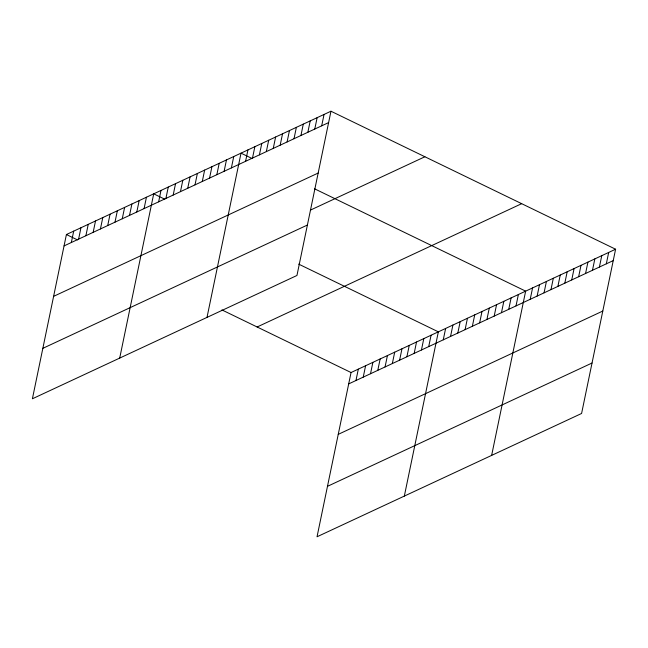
<?xml version="1.0" encoding="UTF-8"?>
<svg xmlns="http://www.w3.org/2000/svg" width="648" height="648" viewBox="0 0 648 648"><rect width="100%" height="100%" fill="white"/><g stroke="black" fill="none" stroke-linecap="round" stroke-linejoin="round"><path stroke-width="0.97" d="M330.966 111.221L66.412 234.527L32.4 398.779L296.954 275.473L330.966 111.221L615.6 249.221L581.588 413.473L317.034 536.779L351.046 372.527L615.6 249.221M71.337 242.514L73.694 231.142M78.611 239.128L80.968 227.748M85.884 235.734L88.241 224.354M93.158 232.34L95.515 220.968M100.432 228.955L102.789 217.574M107.706 225.561L110.063 214.18M114.988 222.167L117.345 210.794M122.261 218.781L124.618 207.401M129.535 215.387L131.892 204.015M136.809 212.001L139.166 200.621M144.083 208.607L146.44 197.227M119.702 358.085L153.714 193.841L164.819 199.22M158.638 201.828L160.996 190.447M165.912 198.434L168.269 187.053M173.186 195.04L175.543 183.668M180.46 191.654L182.817 180.274M187.734 188.26L190.091 176.88M195.016 184.866L197.365 173.494M202.289 181.481L204.647 170.1M209.563 178.087L211.92 166.714M216.837 174.701L219.194 163.32M224.111 171.307L226.468 159.926M231.385 167.913L233.742 156.541M207.004 317.399L241.024 153.147L252.121 158.525M245.584 161.303L247.941 149.923M252.501 158.072L254.858 146.699M259.419 154.848L261.776 143.475M266.336 151.624L268.693 140.243M273.262 148.4L275.619 137.02M280.179 145.176L282.536 133.796M287.096 141.953L289.454 130.572M294.014 138.729L296.371 127.348M300.939 135.497L303.288 124.124M307.857 132.273L310.214 120.901M314.774 129.049L317.131 117.677M321.692 125.825L324.049 114.445M355.963 380.514L358.32 369.133M363.245 377.12L365.594 365.747M370.518 373.734L372.875 362.354M377.792 370.34L380.149 358.96M385.066 366.946L387.423 355.574M392.34 363.56L394.697 352.18M399.614 360.166L401.971 348.786M406.895 356.781L409.253 345.4M414.169 353.387L416.526 342.006M421.443 349.993L423.8 338.621M428.717 346.607L431.074 335.227M404.336 496.085L438.348 331.833L298.671 264.117M443.264 339.819L445.622 328.447M450.546 336.434L452.903 325.053M457.82 333.04L460.177 321.659M465.094 329.646L467.451 318.273M472.368 326.26L474.725 314.879M479.642 322.866L481.999 311.494M486.923 319.48L489.272 308.1M494.197 316.086L496.554 304.706M501.471 312.692L503.828 301.32M508.745 309.307L511.102 297.926M516.019 305.913L518.376 294.532M491.638 455.398L525.65 291.146L314.458 188.754M530.218 299.295L532.575 287.923M537.135 296.071L539.492 284.691M544.053 292.847L546.41 281.467M550.97 289.624L553.327 278.243M557.888 286.4L560.245 275.019M564.813 283.176L567.17 271.796M571.73 279.944L574.088 268.572M578.648 276.72L581.005 265.348M585.565 273.497L587.922 262.124M592.483 270.273L594.84 258.892M599.408 267.049L601.765 255.668M606.326 263.825L608.683 252.445M64.055 245.908L328.609 122.602M53.614 296.355L318.168 173.048M310.392 210.13L424.894 156.759M42.849 348.332L307.403 225.026M257.118 326.989L521.672 203.683M348.689 383.908L613.243 260.601M338.24 434.354L602.794 311.048M327.483 486.332L592.029 363.026M66.412 234.527L77.517 239.914M221.924 309.922L351.046 372.527"/></g></svg>
